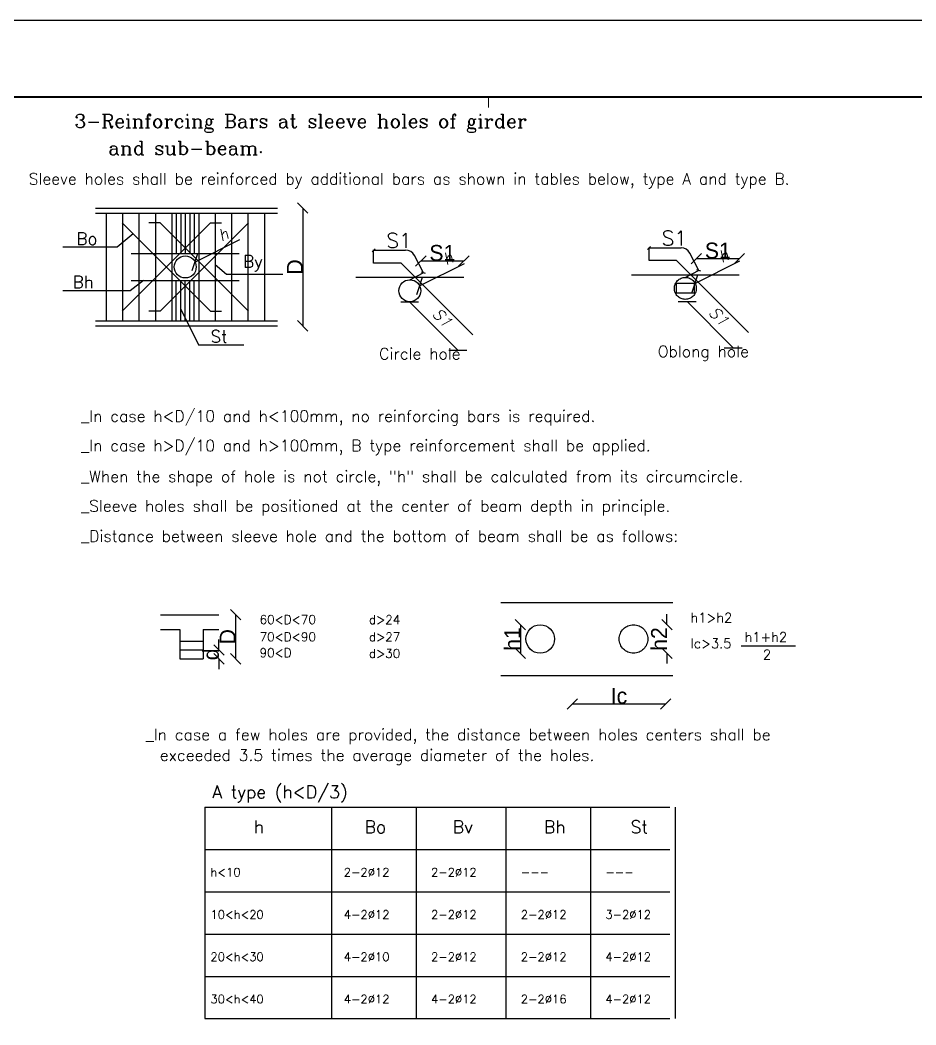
# Model space of a CAD drawing. Extents: x 166525 to 167198, y 178739 to 179747.
# Drawn here: x 166637.36 to 166651.47, y 179620.22 to 179636.04 of the extents above; entities that cross this region are included whole.
import ezdxf

# ---------------------------------------------------------------- set-up
doc = ezdxf.new("R2010")
doc.units = 0
doc.header["$MEASUREMENT"] = 0
doc.linetypes.add('AUSGEZOGEN', pattern=[0])
doc.linetypes.add('HIDDEN', pattern=[9.525, 6.35, -3.175])
doc.layers.get('0').update_dxf_attribs({"linetype": 'CONTINUOUS'})
doc.layers.get('DEFPOINTS').update_dxf_attribs({"linetype": 'CONTINUOUS'})
for name, color, linetype in [('1', 7, 'CONTINUOUS'), ('CL', 7, 'AUSGEZOGEN'), ('COVER', 7, 'CONTINUOUS'), ('DIMCEN', 4, 'CONTINUOUS'), ('FRAME', 2, 'CONTINUOUS'), ('MHATCH', 8, 'CONTINUOUS'), ('Steel', 2, 'CONTINUOUS'), ('TEXT', 7, 'CONTINUOUS')]:
    doc.layers.add(name, color=color, linetype=linetype)
doc.styles.add('ITALICC', font='italicc')
doc.styles.add('ROMANC', font='romanc', dxfattribs={"height": 30})
doc.styles.add('ROMANS', font='romans.shx')
doc.dimstyles.new('1', dxfattribs={"dimtxt": 0.18, "dimasz": 0, "dimexe": 0, "dimexo": 0, "dimgap": 0.1, "dimtad": 1, "dimlfac": 0.5, "dimzin": 0, "dimdsep": 46, "dimtxsty": 'ITALICC', "dimtsz": 0.1, "dimcen": 0, "dimse1": 1, "dimse2": 1, "dimclrd": 256, "dimclre": 256, "dimclrt": 6, "dimadec": 0, "dimazin": 0, "dimtfac": 5, "dimtix": 1, "dimtofl": 0, "dimtmove": 2, "dimatfit": 3, "dimfxl": 1, "dimtolj": 1, "dimtzin": 0, "dimarcsym": 0})
doc.dimstyles.new('mais 1-100 plan', dxfattribs={"dimtxt": 0.25, "dimasz": 0.1635, "dimexe": 0.18, "dimexo": 0.0625, "dimgap": 0, "dimtad": 1, "dimzin": 0, "dimdsep": 46, "dimtxsty": 'Standard', "dimblk": 'OBLIQUE', "dimcen": 0, "dimse1": 1, "dimse2": 1, "dimclrd": 8, "dimclrt": 4, "dimadec": 0, "dimazin": 0, "dimtfac": 1, "dimtix": 1, "dimtofl": 0, "dimtmove": 0, "dimatfit": 3, "dimldrblk": 'OBLIQUE', "dimfxl": 0.18, "dimtolj": 1, "dimtzin": 0, "dimarcsym": 0})

# ---------------------------------------------------------------- blocks, each defined once
blk = doc.blocks.new('_OBLIQUE')
at = {"color": 0, "linetype": 'ByBlock'}
blk.add_line((-0.5, -0.5), (0.5, 0.5), dxfattribs=at)
blk = doc.blocks.new('*D63')
at = {"color": 8, "linetype": 'Continuous', "lineweight": -2, "transparency": 16777216}
blk.add_line((166640.757, 179626.682), (166640.757, 179625.987), dxfattribs=at)
at = {"layer": 'DEFPOINTS', "color": 0, "linetype": 'Continuous', "transparency": 16777216}
for p in [(166640.496, 179626.682), (166640.249, 179625.987), (166640.757, 179625.987)]:
    blk.add_point(p, dxfattribs=at)
at = {"color": 8, "linetype": 'Continuous', "lineweight": -2, "transparency": 16777216, "xscale": 0.1635000000000001, "yscale": 0.1635000000000001, "zscale": 0.1635000000000001}
for p, rotation in [((166640.757, 179626.682), 90), ((166640.757, 179625.987), 270)]:
    blk.add_blockref('_OBLIQUE', p, dxfattribs=dict(at, rotation=rotation))
at = {"color": 4, "linetype": 'Continuous', "transparency": 16777216, "insert": (166640.632, 179626.335), "char_height": 0.25, "attachment_point": 5, "rotation": 90}
blk.add_mtext('\\A1;{D}', dxfattribs=at)
blk = doc.blocks.new('*D64')
at = {"color": 8, "linetype": 'Continuous', "lineweight": -2, "transparency": 16777216}
for p, q in [((166640.496, 179626.126), (166640.496, 179626.29)), ((166640.496, 179625.987), (166640.496, 179625.824))]:
    blk.add_line(p, q, dxfattribs=at)
at = {"layer": 'DEFPOINTS', "color": 0, "linetype": 'Continuous', "transparency": 16777216}
for p in [(166640.308, 179626.126), (166640.308, 179625.987), (166640.496, 179625.987)]:
    blk.add_point(p, dxfattribs=at)
at = {"color": 8, "linetype": 'Continuous', "lineweight": -2, "transparency": 16777216, "xscale": 0.1635000000000001, "yscale": 0.1635000000000001, "zscale": 0.1635000000000001}
for p, rotation in [((166640.496, 179626.126), 270), ((166640.496, 179625.987), 90)]:
    blk.add_blockref('_OBLIQUE', p, dxfattribs=dict(at, rotation=rotation))
at = {"color": 4, "linetype": 'Continuous', "transparency": 16777216, "insert": (166640.371, 179626.057), "char_height": 0.25, "attachment_point": 5, "rotation": 90}
blk.add_mtext('\\A1;{d}', dxfattribs=at)
blk = doc.blocks.new('*D65')
at = {"color": 8, "linetype": 'Continuous', "lineweight": -2, "transparency": 16777216}
blk.add_line((166643.674, 179632.252), (166644.351, 179632.252), dxfattribs=at)
at = {"layer": 'DEFPOINTS', "color": 0, "linetype": 'Continuous', "transparency": 16777216}
for p in [(166644.351, 179632.252), (166644.351, 179632.137), (166643.674, 179631.925)]:
    blk.add_point(p, dxfattribs=at)
at = {"color": 8, "linetype": 'Continuous', "lineweight": -2, "transparency": 16777216, "xscale": 0.1635000000000001, "yscale": 0.1635000000000001, "zscale": 0.1635000000000001, "rotation": 180}
blk.add_blockref('_OBLIQUE', (166643.674, 179632.252), dxfattribs=at)
at = {"color": 8, "linetype": 'Continuous', "lineweight": -2, "transparency": 16777216, "xscale": 0.1635000000000001, "yscale": 0.1635000000000001, "zscale": 0.1635000000000001}
blk.add_blockref('_OBLIQUE', (166644.351, 179632.252), dxfattribs=at)
at = {"color": 4, "linetype": 'Continuous', "transparency": 16777216, "insert": (166644.013, 179632.377), "char_height": 0.25, "attachment_point": 5}
blk.add_mtext('\\A1;{S1}', dxfattribs=at)
blk = doc.blocks.new('*D66')
at = {"layer": 'DEFPOINTS', "color": 0, "ltscale": 10, "transparency": 16777216}
for p in [(166643.737, 179631.846), (166644.495, 179631.087), (166644.256, 179630.848)]:
    blk.add_point(p, dxfattribs=at)
at = {"layer": 'Steel', "lineweight": -2, "ltscale": 10, "transparency": 16777216}
for p, q in [((166643.357, 179631.606), (166643.639, 179631.606)), ((166643.498, 179631.606), (166644.256, 179630.848)), ((166644.115, 179630.848), (166644.398, 179630.848))]:
    blk.add_line(p, q, dxfattribs=at)
at = {"layer": 'Steel', "color": 6, "ltscale": 10, "transparency": 16777216, "insert": (166644.011, 179631.362), "char_height": 0.18, "attachment_point": 5, "rotation": 315, "style": 'ITALICC'}
blk.add_mtext('\\A1;{S1}', dxfattribs=at)
blk = doc.blocks.new('*D67')
at = {"layer": 'DEFPOINTS', "color": 0, "ltscale": 10, "transparency": 16777216}
for p in [(166643.656, 179631.86), (166643.347, 179631.705)]:
    blk.add_point(p, dxfattribs=at)
at = {"layer": 'Steel', "lineweight": -2, "ltscale": 10, "transparency": 16777216}
for p, q in [((166644.354, 179632.209), (166643.656, 179631.86)), ((166643.611, 179631.726), (166643.701, 179631.994))]:
    blk.add_line(p, q, dxfattribs=at)
at = {"layer": 'Steel', "color": 6, "ltscale": 10, "transparency": 16777216, "insert": (166644.099, 179632.294), "char_height": 0.18, "attachment_point": 5, "rotation": 26.5627, "style": 'ITALICC'}
blk.add_mtext('\\A1;{h}', dxfattribs=at)
blk = doc.blocks.new('*D68')
at = {"color": 8, "linetype": 'Continuous', "lineweight": -2, "transparency": 16777216}
blk.add_line((166645.241, 179626.524), (166645.241, 179626.075), dxfattribs=at)
at = {"layer": 'DEFPOINTS', "color": 0, "linetype": 'Continuous', "transparency": 16777216}
for p in [(166645.554, 179626.524), (166645.241, 179626.075), (166645.554, 179626.075)]:
    blk.add_point(p, dxfattribs=at)
at = {"color": 8, "linetype": 'Continuous', "lineweight": -2, "transparency": 16777216, "xscale": 0.1635000000000001, "yscale": 0.1635000000000001, "zscale": 0.1635000000000001}
for p, rotation in [((166645.241, 179626.524), 90), ((166645.241, 179626.075), 270)]:
    blk.add_blockref('_OBLIQUE', p, dxfattribs=dict(at, rotation=rotation))
at = {"color": 4, "linetype": 'Continuous', "transparency": 16777216, "insert": (166645.116, 179626.299), "char_height": 0.25, "attachment_point": 5, "rotation": 90}
blk.add_mtext('\\A1;{h1}', dxfattribs=at)
blk = doc.blocks.new('*D69')
at = {"layer": 'DEFPOINTS', "color": 0, "ltscale": 10, "transparency": 16777216}
for p in [(166640.12, 179632.234), (166639.811, 179632.08)]:
    blk.add_point(p, dxfattribs=at)
at = {"layer": 'Steel', "lineweight": -2, "ltscale": 10, "transparency": 16777216}
for p, q in [((166640.817, 179632.583), (166640.12, 179632.234)), ((166640.075, 179632.1), (166640.164, 179632.369))]:
    blk.add_line(p, q, dxfattribs=at)
at = {"layer": 'Steel', "color": 6, "ltscale": 10, "transparency": 16777216, "insert": (166640.562, 179632.668), "char_height": 0.18, "attachment_point": 5, "rotation": 26.5627, "style": 'ITALICC'}
blk.add_mtext('\\A1;{h}', dxfattribs=at)
blk = doc.blocks.new('*D70')
at = {"color": 8, "linetype": 'Continuous', "lineweight": -2, "transparency": 16777216}
blk.add_line((166641.816, 179633.084), (166641.816, 179631.23), dxfattribs=at)
at = {"layer": 'DEFPOINTS', "color": 0, "linetype": 'Continuous', "transparency": 16777216}
for p in [(166641.628, 179633.084), (166641.628, 179631.23), (166641.816, 179631.23)]:
    blk.add_point(p, dxfattribs=at)
at = {"color": 8, "linetype": 'Continuous', "lineweight": -2, "transparency": 16777216, "xscale": 0.1635000000000001, "yscale": 0.1635000000000001, "zscale": 0.1635000000000001}
for p, rotation in [((166641.816, 179633.084), 90), ((166641.816, 179631.23), 270)]:
    blk.add_blockref('_OBLIQUE', p, dxfattribs=dict(at, rotation=rotation))
at = {"color": 4, "linetype": 'Continuous', "transparency": 16777216, "insert": (166641.691, 179632.157), "char_height": 0.25, "attachment_point": 5, "rotation": 90}
blk.add_mtext('\\A1;{D}', dxfattribs=at)
blk = doc.blocks.new('*D71')
at = {"layer": 'DEFPOINTS', "color": 0, "ltscale": 10, "transparency": 16777216}
for p in [(166647.993, 179631.897), (166647.684, 179631.742)]:
    blk.add_point(p, dxfattribs=at)
at = {"layer": 'Steel', "lineweight": -2, "ltscale": 10, "transparency": 16777216}
for p, q in [((166648.691, 179632.246), (166647.993, 179631.897)), ((166647.948, 179631.763), (166648.038, 179632.031))]:
    blk.add_line(p, q, dxfattribs=at)
at = {"layer": 'Steel', "color": 6, "ltscale": 10, "transparency": 16777216, "insert": (166648.436, 179632.331), "char_height": 0.18, "attachment_point": 5, "rotation": 26.5627, "style": 'ITALICC'}
blk.add_mtext('\\A1;{h}', dxfattribs=at)
blk = doc.blocks.new('*D72')
at = {"color": 8, "linetype": 'Continuous', "lineweight": -2, "transparency": 16777216}
blk.add_line((166646.059, 179625.277), (166647.528, 179625.277), dxfattribs=at)
at = {"layer": 'DEFPOINTS', "color": 0, "linetype": 'Continuous', "transparency": 16777216}
for p in [(166646.059, 179626.187), (166647.528, 179626.187), (166647.528, 179625.277)]:
    blk.add_point(p, dxfattribs=at)
at = {"color": 8, "linetype": 'Continuous', "lineweight": -2, "transparency": 16777216, "xscale": 0.1635000000000001, "yscale": 0.1635000000000001, "zscale": 0.1635000000000001, "rotation": 180}
blk.add_blockref('_OBLIQUE', (166646.059, 179625.277), dxfattribs=at)
at = {"color": 8, "linetype": 'Continuous', "lineweight": -2, "transparency": 16777216, "xscale": 0.1635000000000001, "yscale": 0.1635000000000001, "zscale": 0.1635000000000001}
blk.add_blockref('_OBLIQUE', (166647.528, 179625.277), dxfattribs=at)
at = {"color": 4, "linetype": 'Continuous', "transparency": 16777216, "insert": (166646.794, 179625.402), "char_height": 0.25, "attachment_point": 5}
blk.add_mtext('\\A1;{Ic}', dxfattribs=at)
blk = doc.blocks.new('*D73')
at = {"color": 8, "linetype": 'Continuous', "lineweight": -2, "transparency": 16777216}
for p, q in [((166647.549, 179626.524), (166647.549, 179626.688)), ((166647.549, 179626.075), (166647.549, 179625.911))]:
    blk.add_line(p, q, dxfattribs=at)
at = {"layer": 'DEFPOINTS', "color": 0, "linetype": 'Continuous', "transparency": 16777216}
for p in [(166647.023, 179626.524), (166647.023, 179626.075), (166647.549, 179626.075)]:
    blk.add_point(p, dxfattribs=at)
at = {"color": 8, "linetype": 'Continuous', "lineweight": -2, "transparency": 16777216, "xscale": 0.1635000000000001, "yscale": 0.1635000000000001, "zscale": 0.1635000000000001}
for p, rotation in [((166647.549, 179626.524), 270), ((166647.549, 179626.075), 90)]:
    blk.add_blockref('_OBLIQUE', p, dxfattribs=dict(at, rotation=rotation))
at = {"color": 4, "linetype": 'Continuous', "transparency": 16777216, "insert": (166647.424, 179626.299), "char_height": 0.25, "attachment_point": 5, "rotation": 90}
blk.add_mtext('\\A1;{h2}', dxfattribs=at)
blk = doc.blocks.new('*D74')
at = {"color": 8, "linetype": 'Continuous', "lineweight": -2, "transparency": 16777216}
blk.add_line((166648.011, 179632.289), (166648.688, 179632.289), dxfattribs=at)
at = {"layer": 'DEFPOINTS', "color": 0, "linetype": 'Continuous', "transparency": 16777216}
for p in [(166648.688, 179632.289), (166648.688, 179632.174), (166648.011, 179631.962)]:
    blk.add_point(p, dxfattribs=at)
at = {"color": 8, "linetype": 'Continuous', "lineweight": -2, "transparency": 16777216, "xscale": 0.1635000000000001, "yscale": 0.1635000000000001, "zscale": 0.1635000000000001, "rotation": 180}
blk.add_blockref('_OBLIQUE', (166648.011, 179632.289), dxfattribs=at)
at = {"color": 8, "linetype": 'Continuous', "lineweight": -2, "transparency": 16777216, "xscale": 0.1635000000000001, "yscale": 0.1635000000000001, "zscale": 0.1635000000000001}
blk.add_blockref('_OBLIQUE', (166648.688, 179632.289), dxfattribs=at)
at = {"color": 4, "linetype": 'Continuous', "transparency": 16777216, "insert": (166648.35, 179632.414), "char_height": 0.25, "attachment_point": 5}
blk.add_mtext('\\A1;{S1}', dxfattribs=at)
blk = doc.blocks.new('*D75')
at = {"layer": 'DEFPOINTS', "color": 0, "ltscale": 10, "transparency": 16777216}
for p in [(166648.106, 179631.851), (166648.832, 179631.125), (166648.593, 179630.885)]:
    blk.add_point(p, dxfattribs=at)
at = {"layer": 'Steel', "lineweight": -2, "ltscale": 10, "transparency": 16777216}
for p, q in [((166647.726, 179631.611), (166648.009, 179631.611)), ((166647.867, 179631.611), (166648.593, 179630.885)), ((166648.452, 179630.885), (166648.735, 179630.885))]:
    blk.add_line(p, q, dxfattribs=at)
at = {"layer": 'Steel', "color": 6, "ltscale": 10, "transparency": 16777216, "insert": (166648.364, 179631.383), "char_height": 0.18, "attachment_point": 5, "rotation": 315, "style": 'ITALICC'}
blk.add_mtext('\\A1;{S1}', dxfattribs=at)

msp = doc.modelspace()

# ---------------------------------------------------------------- linework, layer by layer
at = {"color": 9, "linetype": 'ByBlock', "ltscale": 10}
for p, q in [((166642.93064, 179632.21936), (166642.93064, 179632.42851)), ((166647.26761, 179632.25642), (166647.26761, 179632.46557)), ((166647.26761, 179632.45784), (166647.77216, 179632.45784)), ((166647.26761, 179632.45784), (166647.26761, 179632.45784)), ((166642.93064, 179632.42078), (166643.4352, 179632.42078)), ((166642.93064, 179632.42078), (166642.93064, 179632.42078)), ((166643.71391, 179632.06626), (166643.57213, 179632.33781)), ((166648.05087, 179632.10332), (166647.90909, 179632.37487)), ((166643.50146, 179631.95534), (166643.72075, 179632.06984)), ((166643.71391, 179632.06626), (166643.71391, 179632.06626)), ((166647.83842, 179631.9924), (166648.05771, 179632.1069)), ((166648.05087, 179632.10332), (166648.05087, 179632.10332))]:
    msp.add_line(p, q, dxfattribs=at)
for centre in [(166647.77216, 179632.30338), (166643.4352, 179632.26632)]:
    msp.add_arc(centre, 0.15446, 27.569808, 90, dxfattribs=at)
at = {"layer": '1', "ltscale": 10}
for p, q in [((166638.5528, 179633.08391), (166641.41672, 179633.08391)), ((166638.5528, 179631.23034), (166641.41672, 179631.23034)), ((166644.93595, 179626.87283), (166647.64222, 179626.87283)), ((166639.57651, 179626.68238), (166640.49584, 179626.68238)), ((166639.57651, 179626.45068), (166639.87822, 179626.45068)), ((166639.87822, 179626.45068), (166639.87822, 179625.98729)), ((166640.24893, 179626.45068), (166640.49584, 179626.45068)), ((166640.24893, 179626.45068), (166640.24893, 179625.98729)), ((166639.87822, 179625.98729), (166640.24893, 179625.98729)), ((166644.93595, 179625.72615), (166647.64222, 179625.72615))]:
    msp.add_line(p, q, dxfattribs=at)
at = {"layer": '1', "linetype": 'HIDDEN', "ltscale": 60}
for p, q in [((166639.87822, 179626.26532), (166640.24893, 179626.26532)), ((166639.87822, 179626.12631), (166640.24893, 179626.12631))]:
    msp.add_line(p, q, dxfattribs=at)
at = {"layer": '1', "ltscale": 10}
msp.add_lwpolyline([(166647.69331, 179631.89472), (166647.69331, 179631.7493), (166647.9846, 179631.7493), (166647.9846, 179631.89472)], close=True, dxfattribs=at)
for centre in [(166639.96517, 179632.15713), (166643.50146, 179631.78258)]:
    msp.add_circle(centre, 0.17276, dxfattribs=at)
at = {"layer": '1', "linetype": 'HIDDEN', "ltscale": 60}
for centre, radius in [((166647.83842, 179631.81964), 0.17276), ((166647.02252, 179626.29949), 0.22458)]:
    msp.add_circle(centre, radius, dxfattribs=at)
at = {"layer": 'CL', "linetype": 'Continuous'}
for points in [[(166639.14512, 179632.67826), (166638.89396, 179632.46773), (166638.03603, 179632.46773)], [(166640.43535, 179632.19611), (166640.61684, 179632.04521), (166641.50182, 179632.04521)], [(166639.30705, 179631.94576), (166639.09547, 179631.78366), (166638.03603, 179631.78366)], [(166639.89471, 179631.49192), (166640.17353, 179630.92857), (166640.88736, 179630.92857)]]:
    msp.add_lwpolyline(points, dxfattribs=at)
at = {"layer": 'COVER', "flags": 128}
msp.add_lwpolyline([(166613.8318, 179636.04424), (166673.75305, 179636.04424), (166673.75305, 179593.72174), (166613.8318, 179593.72174)], close=True, dxfattribs=at)
at = {"layer": 'DEFPOINTS', "color": 0, "linetype": 'ByBlock', "ltscale": 10}
for p in [(166642.93064, 179632.21936), (166647.26761, 179632.25642), (166643.50146, 179631.95534), (166647.83842, 179631.9924)]:
    msp.add_point(p, dxfattribs=at)
at = {"layer": 'DIMCEN'}
msp.add_circle((166645.55363, 179626.29949), 0.22458, dxfattribs=at)
at = {"layer": 'FRAME', "color": 8, "linetype": 'Continuous', "lineweight": 0}
msp.add_line((166644.73975, 179634.67013), (166644.73975, 179634.83675), dxfattribs=at)
at = {"layer": 'MHATCH', "const_width": 0.03562, "flags": 128}
msp.add_lwpolyline([(166615.3993, 179634.83299), (166672.18555, 179634.83299), (166672.18555, 179594.93299), (166615.3993, 179594.93299)], close=True, dxfattribs=at)
at = {"layer": 'MHATCH'}
msp.add_lwpolyline([(166615.75555, 179634.83299), (166672.18555, 179634.83299), (166672.18555, 179594.93299)], dxfattribs=at)
at = {"layer": 'Steel', "ltscale": 10}
for p, q in [((166638.5528, 179633.00668), (166641.41672, 179633.00668)), ((166639.7538, 179633.00668), (166639.7538, 179631.30757)), ((166640.17654, 179633.00668), (166640.17654, 179631.30757)), ((166640.36134, 179632.85222), (166638.97116, 179631.46204)), ((166638.97116, 179632.85222), (166640.36134, 179631.46204)), ((166639.56901, 179632.85222), (166639.39435, 179632.85222)), ((166640.95918, 179632.85222), (166639.56901, 179631.46204)), ((166639.56901, 179632.85222), (166640.95918, 179631.46204)), ((166640.36134, 179632.85222), (166640.53599, 179632.85222)), ((166639.11562, 179632.3685), (166640.81472, 179632.3685)), ((166643.36361, 179632.21936), (166642.93064, 179632.21936)), ((166643.36361, 179632.21936), (166644.49547, 179631.0875)), ((166647.70058, 179632.25642), (166647.26761, 179632.25642)), ((166647.70058, 179632.25642), (166648.83244, 179631.12456)), ((166642.65191, 179631.99396), (166644.35101, 179631.99396)), ((166646.98887, 179632.03102), (166648.68798, 179632.03102)), ((166639.11562, 179631.94576), (166640.81472, 179631.94576)), ((166639.56901, 179631.46204), (166639.39435, 179631.46204)), ((166640.36134, 179631.46204), (166640.53599, 179631.46204)), ((166638.5528, 179631.30757), (166641.41672, 179631.30757)), ((166648.71958, 179626.19078), (166649.57079, 179626.19078))]:
    msp.add_line(p, q, dxfattribs=at)
at = {"layer": 'Steel', "color": 3, "ltscale": 10}
for p, q in [((166638.71855, 179633.00668), (166638.71855, 179631.30757)), ((166638.97736, 179633.00668), (166638.97736, 179631.30757)), ((166639.23617, 179633.00668), (166639.23617, 179631.30757)), ((166639.49499, 179633.00668), (166639.49499, 179631.30757)), ((166639.82426, 179633.00668), (166639.82426, 179632.3685)), ((166639.89471, 179633.00668), (166639.89471, 179632.3685)), ((166639.96517, 179633.00668), (166639.96517, 179632.3685)), ((166640.03563, 179633.00668), (166640.03563, 179632.3685)), ((166640.10608, 179633.00668), (166640.10608, 179632.3685)), ((166640.43535, 179633.00668), (166640.43535, 179631.30757)), ((166640.69417, 179633.00668), (166640.69417, 179631.30757)), ((166640.95298, 179633.00668), (166640.95298, 179631.30757)), ((166641.21179, 179633.00668), (166641.21179, 179631.30757)), ((166639.82426, 179631.30757), (166639.82426, 179631.94576)), ((166639.89471, 179631.30757), (166639.89471, 179631.94576)), ((166639.96517, 179631.30757), (166639.96517, 179631.94576)), ((166640.03563, 179631.30757), (166640.03563, 179631.94576)), ((166640.10608, 179631.30757), (166640.10608, 179631.94576))]:
    msp.add_line(p, q, dxfattribs=at)
at = {"layer": 'Steel', "color": 4, "ltscale": 10}
for p, q in [((166640.27177, 179623.64995), (166647.59407, 179623.64995)), ((166640.27177, 179623.64995), (166640.27177, 179620.32163)), ((166642.26876, 179623.64995), (166642.26876, 179620.32163)), ((166643.60009, 179623.64995), (166643.60009, 179620.32163)), ((166645.01423, 179623.64995), (166645.01423, 179620.32163)), ((166646.34555, 179623.64995), (166646.34555, 179620.32163)), ((166647.67688, 179623.64995), (166647.67688, 179620.32163)), ((166640.27177, 179622.98429), (166647.59407, 179622.98429)), ((166640.27177, 179622.31862), (166647.59407, 179622.31862)), ((166640.27177, 179621.65296), (166647.59407, 179621.65296)), ((166640.27177, 179620.9873), (166647.59407, 179620.9873)), ((166640.27177, 179620.32163), (166647.59407, 179620.32163))]:
    msp.add_line(p, q, dxfattribs=at)

# ---------------------------------------------------------------- block references
at = {"color": 9, "linetype": 'ByBlock', "ltscale": 10, "xscale": 0.04633927802206017, "yscale": 0.04633927802206017, "zscale": 0.04633927802206017}
for p in [(166642.93064, 179632.42078), (166647.26761, 179632.45784)]:
    msp.add_blockref('_OBLIQUE', p, dxfattribs=at)
at = {"color": 9, "linetype": 'ByBlock', "ltscale": 10, "xscale": 0.04633927804062996, "yscale": 0.04633927804062996, "zscale": 0.04633927804062996, "rotation": 117.5698084856615}
for p in [(166648.05087, 179632.10332), (166643.71391, 179632.06626)]:
    msp.add_blockref('_OBLIQUE', p, dxfattribs=at)

# ---------------------------------------------------------------- texts
at = {"color": 2, "linetype": 'ByBlock', "ltscale": 10, "char_height": 0.231696, "attachment_point": 5, "style": 'ROMANS'}
for insert in [(166643.32889, 179632.57525), (166647.66585, 179632.61231)]:
    msp.add_mtext('{S1}', dxfattribs=dict(at, insert=insert))
at = {"layer": 'CL', "color": 7, "style": 'ROMANC'}
for s, p in [('3-Reinforcing Bars at sleeve holes of girder ', (166638.22077, 179634.347)), ('and sub-beam.', (166638.75244, 179633.92269))]:
    msp.add_text(s, height=0.213907, dxfattribs=at).set_placement(p)
at = {"layer": 'Steel', "color": 2, "ltscale": 10, "char_height": 0.19308, "style": 'ROMANS'}
for s, insert, attachment_point in [('Bo', (166638.58331, 179632.50634), 9), ('By', (166640.87711, 179632.08383), 7), ('Bh', (166638.52286, 179631.82227), 9), ('St', (166640.36327, 179630.96718), 7)]:
    msp.add_mtext(s, dxfattribs=dict(at, insert=insert, attachment_point=attachment_point))
at = {"layer": 'TEXT', "ltscale": 10, "style": 'ROMANS'}
for s, height, p in [('Sleeve holes shall be reinforced by additional bars as shown in tables below, type A and type B. ', 0.18, (166637.49994, 179633.45473)), ('Circle hole', 0.18, (166643.0185, 179630.70034)), ('Oblong hole', 0.18, (166647.40419, 179630.7374)), ('_In case h<D/10 and h<100mm, no reinforcing bars is required. ', 0.18, (166638.32908, 179629.71923)), ('_In case h>D/10 and h>100mm, B type reinforcement shall be applied.', 0.18, (166638.32908, 179629.2555)), ('_When the shape of hole is not circle, "h" shall be calculated from its circumcircle. ', 0.18, (166638.32908, 179628.76837)), ('_Sleeve holes shall be positioned at the center of beam depth in principle. ', 0.18, (166638.32908, 179628.30464)), ('_Distance between sleeve hole and the bottom of beam shall be as follows: ', 0.18, (166638.32908, 179627.82942)), ('60<D<70', 0.139018, (166641.13551, 179626.53535)), ('d>24', 0.139018, (166642.85699, 179626.53535)), ('h1>h2', 0.150603, (166647.91932, 179626.55917)), ('70<D<90', 0.139018, (166641.13551, 179626.26271)), ('d>27', 0.139018, (166642.85699, 179626.26271)), ('Ic>3.5', 0.150603, (166647.91932, 179626.15446)), ('h1+h2', 0.150603, (166648.77053, 179626.25564)), ('90<D', 0.139018, (166641.13551, 179626.01377)), ('d>30', 0.139018, (166642.85699, 179626.00192)), ('2', 0.1506, (166649.06071, 179625.97877)), ('_In case a few holes are provided, the distance between holes centers shall be', 0.18, (166639.34528, 179624.70409)), ('exceeded 3.5 times the average diameter of the holes.', 0.18, (166639.56421, 179624.37905)), ('h<10', 0.133133, (166640.36245, 179622.55992)), ('2-2%%C12', 0.133133, (166642.4619, 179622.55992)), ('2-2%%C12', 0.133133, (166643.83482, 179622.55992)), ('---', 0.133133, (166645.24895, 179622.55992)), ('---', 0.133133, (166646.58028, 179622.55992)), ('10<h<20', 0.133133, (166640.36245, 179621.89426)), ('4-2%%C12', 0.133133, (166642.4619, 179621.89426)), ('2-2%%C12', 0.133133, (166643.83482, 179621.89426)), ('2-2%%C12', 0.133133, (166645.24895, 179621.89426)), ('3-2%%C12', 0.133133, (166646.58028, 179621.89426)), ('20<h<30', 0.133133, (166640.36245, 179621.2286)), ('4-2%%C10', 0.133133, (166642.4619, 179621.2286)), ('2-2%%C12', 0.133133, (166643.83482, 179621.2286)), ('2-2%%C12', 0.133133, (166645.24895, 179621.2286)), ('4-2%%C12', 0.133133, (166646.58028, 179621.2286)), ('30<h<40', 0.133133, (166640.36245, 179620.56293)), ('4-2%%C12', 0.133133, (166642.4619, 179620.56293)), ('4-2%%C12', 0.133133, (166643.83482, 179620.56293)), ('2-2%%C16', 0.133133, (166645.24895, 179620.56293)), ('4-2%%C12', 0.133133, (166646.58028, 179620.56293))]:
    msp.add_text(s, height=height, dxfattribs=at).set_placement(p)
at = {"layer": 'TEXT', "color": 7, "ltscale": 10, "style": 'ROMANS'}
for s, height, p in [('A type (h<D/3)', 0.1996991, (166640.39077, 179623.79093)), ('h', 0.1997, (166641.04337, 179623.24058)), ('Bo', 0.199699, (166642.78759, 179623.24058)), ('Bv', 0.199699, (166644.17585, 179623.24058)), ('Bh', 0.199699, (166645.61132, 179623.24058)), ('St', 0.199699, (166646.97584, 179623.24058))]:
    msp.add_text(s, height=height, dxfattribs=at).set_placement(p)

# ---------------------------------------------------------------- dimensions: what is measured, and where the dimension line sits
at = {"color": 2, "linetype": 'Continuous'}
for base, p1, p2, text, picture, middle in [((166641.8158, 179631.23034), (166641.6283, 179633.08391), (166641.6283, 179631.23034), '{D}', '*D70', (166641.6908, 179632.15713)), ((166640.75677, 179625.98729), (166640.49584, 179626.68238), (166640.24893, 179625.98729), '{D}', '*D63', (166640.63177, 179626.33483)), ((166645.24107, 179626.07491), (166645.55363, 179626.52407), (166645.55363, 179626.07491), '{h1}', '*D68', (166645.11607, 179626.29949)), ((166647.54935, 179626.07491), (166647.02252, 179626.52407), (166647.02252, 179626.07491), '{h2}', '*D73', (166647.42435, 179626.29949)), ((166640.49558, 179625.98729), (166640.3083, 179626.12631), (166640.3083, 179625.98729), '{d}', '*D64', (166640.37058, 179626.0568))]:
    dim = msp.add_linear_dim(base=base, p1=p1, p2=p2, angle=90, text=text, dimstyle='mais 1-100 plan', override={"dimfxlon": 1, "dimarcsym": 1}, dxfattribs=at)
    dim.commit()
    dim.dimension.update_dxf_attribs({"geometry": picture, "text_midpoint": middle})
for base, p1, p2, text, picture, middle in [((166644.35101, 179632.2518), (166643.67422, 179631.92518), (166644.35101, 179632.13655), '{S1}', '*D65', (166644.01261, 179632.3768)), ((166648.68798, 179632.28886), (166648.01118, 179631.96224), (166648.68798, 179632.17361), '{S1}', '*D74', (166648.34958, 179632.41386)), ((166647.52798, 179625.27708), (166646.05909, 179626.18725), (166647.52798, 179626.18725), '{Ic}', '*D72', (166646.79353, 179625.40208))]:
    dim = msp.add_linear_dim(base=base, p1=p1, p2=p2, text=text, dimstyle='mais 1-100 plan', override={"dimfxlon": 1, "dimarcsym": 1}, dxfattribs=at)
    dim.commit()
    dim.dimension.update_dxf_attribs({"geometry": picture, "text_midpoint": middle})
at = {"layer": 'Steel', "ltscale": 10}
for p1, p2, picture, middle in [((166639.81065, 179632.07987), (166640.11969, 179632.23438), '*D69', (166640.56245, 179632.66816)), ((166643.34694, 179631.70533), (166643.65598, 179631.85984), '*D67', (166644.09874, 179632.29362)), ((166647.6839, 179631.74239), (166647.99294, 179631.8969), '*D71', (166648.4357, 179632.33068))]:
    dim = msp.add_diameter_dim_2p(p1=p1, p2=p2, text='{h}', dimstyle='1', dxfattribs=at)
    dim.commit()
    dim.dimension.update_dxf_attribs({"geometry": picture, "text_midpoint": middle})
for p1, p2, picture, middle in [((166643.7373, 179631.84567), (166644.49547, 179631.0875), '*D66', (166644.01147, 179631.36167)), ((166648.10634, 179631.85065), (166648.83244, 179631.12456), '*D75', (166648.36448, 179631.38269))]:
    dim = msp.add_aligned_dim(p1=p1, p2=p2, distance=-0.33837, text='{S1}', dimstyle='1', dxfattribs=at)
    dim.commit()
    dim.dimension.update_dxf_attribs({"geometry": picture, "text_midpoint": middle})

doc.saveas('drawing.dxf')
